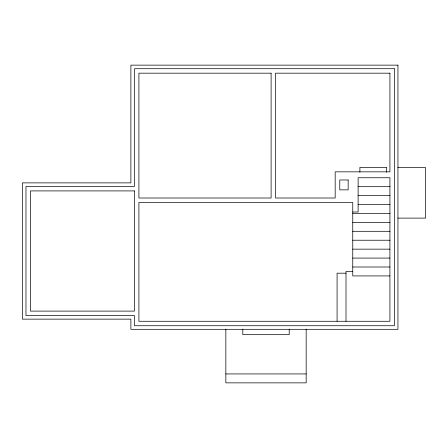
<?xml version="1.0" encoding="UTF-8"?>
<svg xmlns="http://www.w3.org/2000/svg" width="448" height="448" viewBox="0 0 448 448"><rect width="100%" height="100%" fill="white"/><g stroke="black" fill="none" stroke-linecap="round" stroke-linejoin="round"><path stroke-width="0.67" d="M397.846 167.636L425.6 167.636L425.6 218.114L397.846 218.114M358.114 186.682L389.917 186.682M358.114 195.608L389.917 195.608M358.114 204.529L389.917 204.529M352.755 211.999L358.114 211.999L358.114 177.755L389.917 177.755L389.917 321.278L138.914 321.278L138.914 202.462L352.755 202.462L352.755 275.923L389.917 275.923M352.755 213.455L389.917 213.455M352.755 222.382L389.917 222.382M352.755 231.302L389.917 231.302M352.755 240.229L389.917 240.229M352.755 249.155L389.917 249.155M352.755 258.076L389.917 258.076M352.755 267.002L389.917 267.002M352.755 271.466L346.002 271.466L346.002 321.278M346.002 273.196L337.081 273.196L337.081 321.278M225.848 373.934L306.169 373.934M386.669 172.183L386.669 167.378L359.895 167.378L359.895 172.183M306.169 329.062L306.169 382.861L225.848 382.861L225.848 329.062M289.212 329.09L289.212 334.667L242.805 334.667L242.805 329.09M397.947 65.139L130.883 65.139L130.883 182.879L22.4 182.879L22.4 319.138L130.883 319.138L130.883 329.314L397.947 329.314L397.947 65.139M394.38 68.712L134.45 68.712L134.45 186.446L25.967 186.446L25.967 315.571L134.45 315.571L134.45 325.741L394.38 325.741L394.38 68.712M271.107 73.175L138.914 73.175L138.914 197.999L271.107 197.999L271.107 73.175M389.917 73.175L275.57 73.175L275.57 197.999L335.177 197.999L335.177 171.842L389.917 171.842L389.917 73.175M348.163 179.978L339.774 179.978L339.774 189.862L348.163 189.862L348.163 179.978M134.45 190.91L30.43 190.91L30.43 311.108L134.45 311.108L134.45 190.91"/></g></svg>
